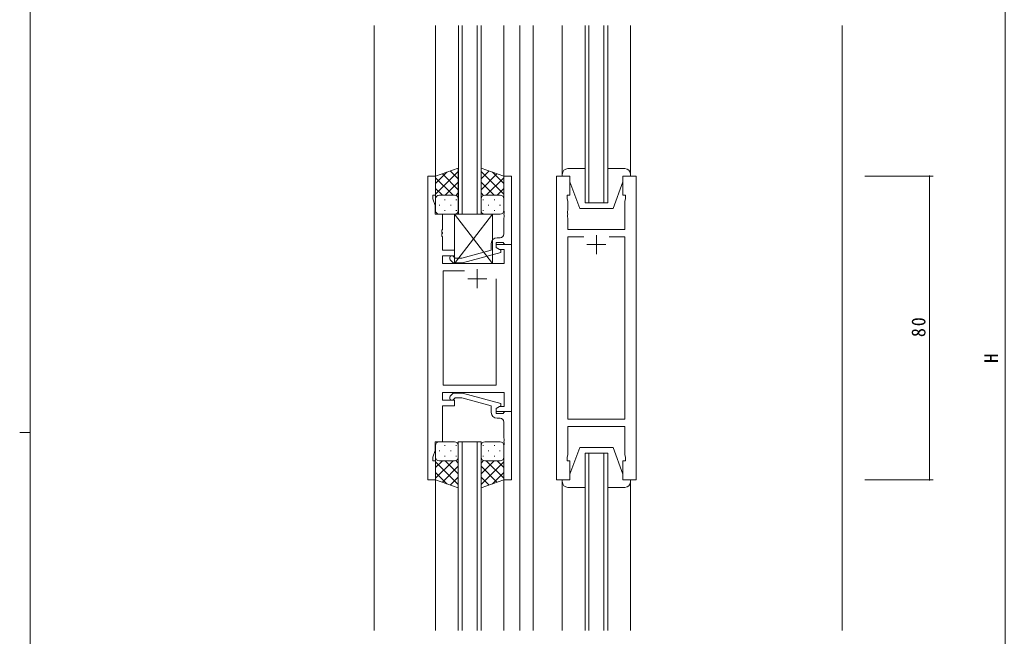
# Model space of a CAD drawing. Units: millimetres on the paper. Extents: x -420 to 373, y -297 to 267.
# Drawn here: x -420.5 to -160.7, y -51.8 to 110.7 of the extents above; entities that cross this region are included whole.
import ezdxf
from ezdxf.enums import TextEntityAlignment as Align

# ---------------------------------------------------------------- set-up
doc = ezdxf.new("R2010")
doc.units = ezdxf.units.MM
for name, color, linetype, lineweight in [('0-1_YKK_ZWAK', 7, 'Continuous', 9), ('0-3_YKK_12', 2, 'Continuous', 9), ('0-4_YKK_D', 6, 'Continuous', 9), ('0-6_YKK_13', 4, 'Continuous', 9), ('0-7_YKK_11', 7, 'Continuous', 9)]:
    doc.layers.add(name, color=color, linetype=linetype, lineweight=lineweight)
doc.styles.add('ＭＳ ゴシック', font='')
doc.styles.get('ＭＳ ゴシック').set_extended_font_data('MS Gothic')

msp = doc.modelspace()

# ---------------------------------------------------------------- linework, layer by layer
at = {"layer": '0-1_YKK_ZWAK'}
for p, q in [((-417.7, -260.6), (-417.7, 264.4)), ((-420.5, 1.9), (-417.7, 1.9))]:
    msp.add_line(p, q, dxfattribs=at)
at = {"layer": '0-3_YKK_12'}
for p, q in [((-327.05, 109.156), (-327.05, -50.344)), ((-310.865, 109.156), (-310.856, 68.906)), ((-304.856, 59.406), (-304.856, 109.156)), ((-303.856, 109.156), (-303.856, 59.406)), ((-299.856, 59.406), (-299.856, 109.156)), ((-298.856, 109.156), (-298.856, 59.406)), ((-292.868, 109.156), (-292.858, 68.906)), ((-288.658, 109.156), (-288.658, -50.344)), ((-285.158, 109.156), (-285.158, -50.344)), ((-277.458, 69.906), (-277.458, 109.156)), ((-271.458, 62.406), (-271.458, 109.156)), ((-270.458, 109.156), (-270.458, 62.406)), ((-266.458, 62.406), (-266.458, 109.156)), ((-265.458, 109.156), (-265.458, 62.406)), ((-259.458, 69.906), (-259.458, 109.156)), ((-203.658, 109.156), (-203.658, -50.344)), ((-265.458, 62.406), (-271.458, 62.406)), ((-304.856, 59.406), (-298.856, 59.406)), ((-304.863, -0.594), (-298.863, -0.594)), ((-304.863, -50.344), (-304.863, -0.594)), ((-303.863, -0.594), (-303.863, -50.344)), ((-299.863, -50.344), (-299.863, -0.594)), ((-298.863, -0.594), (-298.863, -50.344)), ((-271.458, -3.594), (-265.458, -3.594)), ((-271.458, -50.344), (-271.458, -3.594)), ((-270.458, -3.594), (-270.458, -50.344)), ((-266.458, -50.344), (-266.458, -3.594)), ((-265.458, -3.594), (-265.458, -50.344)), ((-310.861, -10.094), (-310.852, -50.344)), ((-292.863, -10.094), (-292.853, -50.344)), ((-277.458, -11.094), (-277.458, -50.344)), ((-259.458, -11.094), (-259.458, -50.344))]:
    msp.add_line(p, q, dxfattribs=at)
at = {"layer": '0-4_YKK_D'}
for p, q in [((-160.65, 189.906), (-160.65, -146.094)), ((-197.65, 69.406), (-179.65, 69.406)), ((-180.65, 69.406), (-180.65, -10.594)), ((-197.65, -10.594), (-179.65, -10.594))]:
    msp.add_line(p, q, dxfattribs=at)
for centre, start, end in [((-180.65, 69.406), 90, 270), ((-180.65, 69.406), 270, 90), ((-180.65, -10.594), 90, 270), ((-180.65, -10.594), 270, 90)]:
    msp.add_arc(centre, 0.106, start, end, dxfattribs=at)
at = {"layer": '0-6_YKK_13'}
for p, q in [((-304.858, 71.549), (-310.858, 69.406)), ((-310.858, 64.674), (-304.858, 70.674)), ((-310.858, 67.502), (-307.897, 70.463)), ((-304.858, 68.683), (-306.97, 70.794)), ((-304.858, 63.184), (-304.858, 71.549)), ((-298.86, 71.549), (-292.86, 69.406)), ((-298.86, 63.184), (-298.86, 71.549)), ((-298.86, 68.683), (-296.748, 70.794)), ((-292.86, 64.674), (-298.86, 70.674)), ((-292.86, 67.502), (-295.821, 70.463)), ((-271.458, 71.406), (-275.958, 71.406)), ((-260.958, 71.406), (-265.458, 71.406)), ((-310.858, 69.406), (-310.858, 63.406)), ((-306.238, 64.406), (-310.858, 69.026)), ((-304.858, 65.854), (-309.054, 70.05)), ((-308.298, 64.406), (-304.858, 67.846)), ((-298.86, 65.854), (-294.664, 70.05)), ((-295.42, 64.406), (-298.86, 67.846)), ((-297.48, 64.406), (-292.86, 69.026)), ((-292.86, 69.406), (-292.86, 63.406)), ((-275.458, 67.906), (-272.858, 60.906)), ((-261.458, 67.906), (-264.058, 60.906)), ((-261.458, 67.906), (-261.458, 69.406)), ((-309.066, 64.406), (-310.858, 66.197)), ((-305.526, 64.349), (-304.858, 65.017)), ((-298.192, 64.349), (-298.86, 65.017)), ((-294.652, 64.406), (-292.86, 66.197)), ((-310.858, 60.406), (-310.858, 63.406)), ((-309.858, 64.406), (-306.258, 64.406)), ((-309.458, 64.406), (-305.858, 64.406)), ((-308.523, 63.184), (-308.323, 63.184)), ((-305.493, 63.184), (-305.293, 63.184)), ((-304.858, 63.406), (-304.858, 60.406)), ((-298.86, 63.406), (-298.86, 60.406)), ((-298.225, 63.184), (-298.425, 63.184)), ((-294.26, 64.406), (-297.86, 64.406)), ((-293.86, 64.406), (-297.46, 64.406)), ((-295.195, 63.184), (-295.395, 63.184)), ((-292.86, 60.406), (-292.86, 63.406)), ((-309.938, 61.769), (-309.738, 61.769)), ((-308.523, 60.354), (-308.323, 60.354)), ((-306.908, 61.769), (-306.708, 61.769)), ((-305.493, 60.354), (-305.293, 60.354)), ((-298.225, 60.354), (-298.425, 60.354)), ((-296.81, 61.769), (-297.01, 61.769)), ((-295.195, 60.354), (-295.395, 60.354)), ((-293.78, 61.769), (-293.98, 61.769)), ((-272.858, 60.906), (-264.058, 60.906)), ((-305.858, 59.406), (-309.858, 59.406)), ((-305.858, 59.406), (-295.858, 46.406)), ((-295.858, 59.406), (-305.858, 46.406)), ((-297.86, 59.406), (-293.86, 59.406)), ((-310.863, -1.594), (-310.863, -4.594)), ((-305.863, -0.594), (-309.863, -0.594)), ((-308.528, -1.543), (-308.328, -1.543)), ((-305.498, -1.543), (-305.298, -1.543)), ((-304.863, -4.594), (-304.863, -1.594)), ((-298.865, -4.594), (-298.865, -1.594)), ((-298.23, -1.543), (-298.43, -1.543)), ((-297.865, -0.594), (-293.865, -0.594)), ((-295.2, -1.543), (-295.4, -1.543)), ((-292.865, -1.594), (-292.865, -4.594)), ((-275.458, -9.094), (-272.858, -2.094)), ((-272.858, -2.094), (-264.058, -2.094)), ((-261.458, -9.094), (-264.058, -2.094)), ((-310.863, -10.594), (-310.863, -4.594)), ((-309.943, -2.958), (-309.743, -2.958)), ((-308.528, -4.373), (-308.328, -4.373)), ((-306.913, -2.958), (-306.713, -2.958)), ((-305.498, -4.373), (-305.298, -4.373)), ((-304.863, -4.373), (-304.863, -12.737)), ((-298.865, -4.373), (-298.865, -12.737)), ((-298.23, -4.373), (-298.43, -4.373)), ((-296.815, -2.958), (-297.015, -2.958)), ((-295.2, -4.373), (-295.4, -4.373)), ((-293.785, -2.958), (-293.985, -2.958)), ((-292.865, -10.594), (-292.865, -4.594)), ((-309.071, -5.594), (-310.863, -7.386)), ((-306.243, -5.594), (-310.863, -10.214)), ((-310.863, -5.863), (-304.863, -11.862)), ((-309.863, -5.594), (-306.263, -5.594)), ((-309.463, -5.594), (-305.863, -5.594)), ((-304.863, -7.043), (-309.059, -11.239)), ((-308.303, -5.594), (-304.863, -9.034)), ((-305.531, -5.538), (-304.863, -6.206)), ((-298.197, -5.538), (-298.865, -6.206)), ((-295.425, -5.594), (-298.865, -9.034)), ((-292.865, -5.863), (-298.865, -11.862)), ((-298.865, -7.043), (-294.669, -11.239)), ((-294.265, -5.594), (-297.865, -5.594)), ((-297.485, -5.594), (-292.865, -10.214)), ((-293.865, -5.594), (-297.465, -5.594)), ((-294.657, -5.594), (-292.865, -7.386)), ((-310.863, -8.691), (-307.902, -11.652)), ((-304.863, -9.871), (-306.975, -11.983)), ((-298.865, -9.871), (-296.753, -11.983)), ((-292.865, -8.691), (-295.826, -11.652)), ((-261.458, -9.094), (-261.458, -10.594)), ((-304.863, -12.737), (-310.863, -10.594)), ((-298.865, -12.737), (-292.865, -10.594)), ((-271.458, -12.594), (-275.958, -12.594)), ((-260.958, -12.594), (-265.458, -12.594))]:
    msp.add_line(p, q, dxfattribs=at)
for points in [[(-277.458, 69.906), (-277.458, 69.406), (-275.458, 69.406), (-275.458, 67.906)], [(-261.458, 69.406), (-259.458, 69.406), (-259.458, 69.906)], [(-277.458, -11.094), (-277.458, -10.594), (-275.458, -10.594), (-275.458, -9.094)], [(-261.458, -10.594), (-259.458, -10.594), (-259.458, -11.094)]]:
    msp.add_lwpolyline(points, dxfattribs=at)
msp.add_lwpolyline([(-295.858, 59.406), (-305.858, 59.406), (-305.858, 46.406), (-295.858, 46.406)], close=True, dxfattribs=at)
for centre, radius, start, end in [((-275.958, 69.906), 1.5, 90, 180), ((-260.958, 69.906), 1.5, 0, 90), ((-309.858, 63.406), 1, 89.99998, 179.99998), ((-309.858, 63.406), 1, 89.99998, 179.99998), ((-305.858, 63.406), 1, 359.99998, 89.99998), ((-305.858, 63.406), 1, 359.99998, 89.99998), ((-297.86, 63.406), 1, 89.99998, 179.99998), ((-297.86, 63.406), 1, 89.99998, 179.99998), ((-293.86, 63.406), 1, 359.99998, 89.99998), ((-293.86, 63.406), 1, 359.99998, 89.99998), ((-309.858, 60.406), 1, 179.99998, 269.99998), ((-305.858, 60.406), 1, 269.99998, 359.99998), ((-297.86, 60.406), 1, 179.99998, 269.99998), ((-293.86, 60.406), 1, 269.99998, 359.99998), ((-309.863, -1.594), 1, 90, 180), ((-305.863, -1.594), 1, 0, 90), ((-297.865, -1.594), 1, 90, 180), ((-293.865, -1.594), 1, 0, 90), ((-309.863, -4.594), 1, 180, 270), ((-309.863, -4.594), 1, 180, 270), ((-305.863, -4.594), 1, 270, 0), ((-305.863, -4.594), 1, 270, 0), ((-297.865, -4.594), 1, 180, 270), ((-297.865, -4.594), 1, 180, 270), ((-293.865, -4.594), 1, 270, 0), ((-293.865, -4.594), 1, 270, 0), ((-275.958, -11.094), 1.5, 180, 270), ((-260.958, -11.094), 1.5, 270, 0)]:
    msp.add_arc(centre, radius, start, end, dxfattribs=at)
at = {"layer": '0-7_YKK_11'}
for p, q in [((-293.858, 53.206), (-294.658, 53.206)), ((-271.808, 53.476), (-275.958, 53.476)), ((-268.458, 53.906), (-268.458, 48.906)), ((-270.958, 51.406), (-265.958, 51.406)), ((-299.86, 44.906), (-299.86, 39.906)), ((-302.36, 42.406), (-297.36, 42.406)), ((-294.86, 42.406), (-294.86, 14.336)), ((-293.856, 5.606), (-294.656, 5.606))]:
    msp.add_line(p, q, dxfattribs=at)
for points in [[(-312.86, 69.406), (-312.86, -10.594), (-310.86, -10.594), (-310.86, -5.594), (-311.56, -5.594), (-311.56, -4.594), (-310.93, -2.863), (-310.93, -0.594), (-309.06, -0.594), (-309.06, 8.906), (-305.86, 8.906), (-305.86, 10.406), (-309.06, 10.406), (-309.06, 12.406), (-292.79, 12.406), (-292.79, 8.706), (-293.994, 8.706), (-294.86, 8.206), (-294.86, 7.406), (-290.86, 7.406), (-290.86, 51.406), (-294.86, 51.406), (-294.86, 50.606), (-293.994, 50.106), (-292.79, 50.106), (-292.79, 46.406), (-309.06, 46.406), (-309.06, 48.406), (-305.86, 48.406), (-305.86, 49.906), (-309.06, 49.906), (-309.06, 53.448), (-309.18, 53.631), (-309.18, 54.181), (-309.06, 54.364), (-309.06, 54.447), (-309.18, 54.631), (-309.18, 55.181), (-309.06, 55.364), (-309.06, 59.406)], [(-309.06, 59.406), (-310.93, 59.406), (-310.93, 61.675), (-311.56, 63.406), (-311.56, 64.406), (-310.86, 64.406), (-310.86, 69.406), (-312.86, 69.406)], [(-290.858, 51.406), (-290.858, 69.406), (-292.858, 69.406), (-292.858, 60.364), (-292.738, 60.181), (-292.738, 59.631), (-292.858, 59.447), (-292.858, 59.364), (-292.738, 59.181), (-292.738, 58.631), (-292.858, 58.447), (-292.858, 54.206)], [(-271.808, 53.476), (-275.958, 53.476), (-275.958, 5.336), (-260.958, 5.336), (-260.958, 53.476), (-265.108, 53.476)], [(-306.982, 47.382), (-306.206, 46.606), (-303.761, 46.606), (-293.658, 49.313), (-293.658, 49.913), (-294.858, 50.606), (-294.858, 51.906), (-293.058, 51.906), (-292.858, 51.706), (-292.558, 51.406), (-290.858, 51.406)], [(-296.158, 51.706), (-296.158, 49.885), (-303.919, 47.806), (-305.709, 47.806), (-306.134, 48.23)], [(-294.86, 42.406), (-294.86, 14.336), (-308.86, 14.336), (-308.86, 44.476), (-303.21, 44.476)], [(-306.98, 11.43), (-306.205, 12.206), (-303.759, 12.206), (-293.656, 9.499), (-293.656, 8.899), (-294.856, 8.206), (-294.856, 6.906), (-293.056, 6.906), (-292.856, 7.106), (-292.556, 7.406), (-290.856, 7.406)], [(-296.156, 7.106), (-296.156, 8.926), (-303.917, 11.006), (-305.708, 11.006), (-306.132, 10.581)], [(-290.856, 7.406), (-290.856, -10.594), (-292.856, -10.594), (-292.856, -1.553), (-292.736, -1.369), (-292.736, -0.819), (-292.856, -0.636), (-292.856, -0.553), (-292.736, -0.369), (-292.736, 0.181), (-292.856, 0.364), (-292.856, 4.606)]]:
    msp.add_lwpolyline(points, dxfattribs=at)
msp.add_lwpolyline([(-278.958, 69.406), (-278.958, -10.594), (-275.458, -10.594), (-275.458, -5.594), (-276.158, -5.594), (-276.158, -4.594), (-275.958, -4.045), (-275.958, 3.406), (-260.958, 3.406), (-260.958, -4.045), (-260.758, -4.594), (-260.758, -5.594), (-261.458, -5.594), (-261.458, -10.594), (-257.958, -10.594), (-257.958, 69.406), (-261.458, 69.406), (-261.458, 64.406), (-260.758, 64.406), (-260.758, 63.406), (-260.958, 62.856), (-260.958, 55.406), (-275.958, 55.406), (-275.958, 58.447), (-276.078, 58.631), (-276.078, 59.181), (-275.958, 59.364), (-275.958, 59.447), (-276.078, 59.631), (-276.078, 60.181), (-275.958, 60.364), (-275.958, 62.856), (-276.158, 63.406), (-276.158, 64.406), (-275.458, 64.406), (-275.458, 69.406)], close=True, dxfattribs=at)
for centre, radius, start, end in [((-294.658, 51.706), 1.5, 90, 179.99998), ((-293.858, 54.206), 1, 270, 359.99998), ((-306.558, 47.806), 0.6, 44.99998, 225), ((-306.556, 11.006), 0.6, 134.99998, 315), ((-294.656, 7.106), 1.5, 180, 269.99998), ((-293.856, 4.606), 1, 0, 89.99998)]:
    msp.add_arc(centre, radius, start, end, dxfattribs=at)

# ---------------------------------------------------------------- texts
at = {"layer": '0-4_YKK_D', "color": 3, "style": 'ＭＳ ゴシック'}
msp.add_text('H', height=3.666, rotation=90, dxfattribs=at).set_placement((-161.45, 20.181), align=Align.BOTTOM_LEFT)
at = {"layer": '0-4_YKK_D', "color": 3, "insert": (-181.65, 27.006), "char_height": 3.666, "attachment_point": 7, "rotation": 90, "style": 'ＭＳ ゴシック'}
msp.add_mtext('\\T1.21;\\W0.95;80', dxfattribs=at)

doc.saveas('drawing.dxf')
